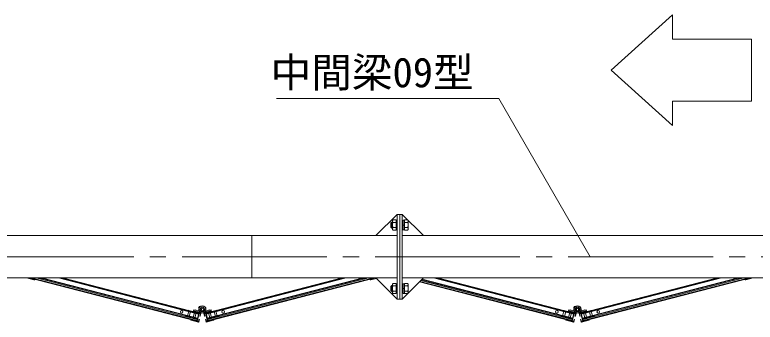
# Model space of a CAD drawing. Units: millimetres, scale not verified. Extents: x 14020 to 34145, y -14438 to 14438.
# Drawn here: x 19361 to 21109, y 11283 to 12010 of the extents above; entities that cross this region are included whole.
import ezdxf
from ezdxf.enums import TextEntityAlignment as Align

# ---------------------------------------------------------------- set-up
doc = ezdxf.new("R2010")
doc.units = ezdxf.units.MM
doc.header["$LTSCALE"] = 38
doc.linetypes.add('CHAIN2', pattern=[12, 9, -1, 1, -1])
doc.linetypes.add('DASHED1', pattern=[1.8, 1.2, -0.6])
for name, color, linetype, lineweight in [('0-6_ﾎﾞﾙﾄ類', 2, 'Continuous', 18), ('1-2_中間梁09', 7, 'Continuous', 18), ('1-3_通芯', 1, 'CHAIN2', 18), ('1-6_標準ﾊﾟﾈﾙ', 7, 'Continuous', 18), ('1-8_文字', 7, 'Continuous', 18), ('1-A_連結用梁36', 7, 'Continuous', 18)]:
    doc.layers.add(name, color=color, linetype=linetype, lineweight=lineweight)
doc.styles.add('ＭＳ ゴシック', font='')
doc.styles.get('ＭＳ ゴシック').set_extended_font_data('MS Gothic')

msp = doc.modelspace()

# ---------------------------------------------------------------- linework, layer by layer
at = {"layer": '0-6_ﾎﾞﾙﾄ類'}
for p, q in [((20252.5, 11523), (20254.12, 11524.62)), ((20290.1, 11523), (20288.47, 11524.62)), ((20251.1, 11519.5), (20249.1, 11517.5)), ((20249.1, 11507.5), (20249.1, 11517.5)), ((20251.1, 11505.5), (20249.1, 11507.5)), ((20252.5, 11518.3), (20249.9, 11518.3)), ((20252.5, 11506.7), (20249.9, 11506.7)), ((20251.1, 11505.5), (20251.1, 11519.5)), ((20252.5, 11519.5), (20251.1, 11519.5)), ((20252.5, 11502), (20252.5, 11523)), ((20254.12, 11518.55), (20261.5, 11518.55)), ((20254.12, 11506.45), (20261.5, 11506.45)), ((20281.1, 11513.3), (20278.1, 11512.5)), ((20281.1, 11512.5), (20278.1, 11511.7)), ((20288.47, 11518.55), (20281.1, 11518.55)), ((20288.47, 11506.45), (20281.1, 11506.45)), ((20290.1, 11502), (20290.1, 11523)), ((20252.5, 11505.5), (20251.1, 11505.5)), ((20252.5, 11502), (20254.12, 11500.38)), ((20290.1, 11502), (20288.47, 11500.38)), ((20251.1, 11369.5), (20249.1, 11367.5)), ((20249.1, 11357.5), (20249.1, 11367.5)), ((20252.5, 11368.3), (20249.9, 11368.3)), ((20251.1, 11355.5), (20251.1, 11369.5)), ((20252.5, 11369.5), (20251.1, 11369.5)), ((20252.5, 11373), (20254.12, 11374.62)), ((20252.5, 11352), (20252.5, 11373)), ((20254.12, 11368.55), (20261.5, 11368.55)), ((20288.47, 11368.55), (20281.1, 11368.55)), ((20290.1, 11373), (20288.47, 11374.62)), ((20290.1, 11352), (20290.1, 11373)), ((20251.1, 11355.5), (20249.1, 11357.5)), ((20252.5, 11356.7), (20249.9, 11356.7)), ((20252.5, 11355.5), (20251.1, 11355.5)), ((20252.5, 11352), (20254.12, 11350.38)), ((20254.12, 11356.45), (20261.5, 11356.45)), ((20281.1, 11363.3), (20278.1, 11362.5)), ((20281.1, 11362.5), (20278.1, 11361.7)), ((20288.47, 11356.45), (20281.1, 11356.45)), ((20290.1, 11352), (20288.47, 11350.38)), ((19806.67, 11318.25), (19809.57, 11313.25)), ((20692.68, 11318.25), (20695.58, 11313.25)), ((19800.92, 11308.25), (19798.02, 11313.25)), ((19806.67, 11308.25), (19800.92, 11308.25)), ((19809.57, 11313.25), (19806.67, 11308.25)), ((20686.92, 11308.25), (20684.02, 11313.25)), ((20692.68, 11308.25), (20686.92, 11308.25)), ((20695.58, 11313.25), (20692.68, 11308.25))]:
    msp.add_line(p, q, dxfattribs=at)
for points in [[(20254.12, 11524.62), (20261.5, 11524.62), (20261.5, 11500.38), (20254.12, 11500.38)], [(20288.47, 11524.62), (20281.1, 11524.62), (20281.1, 11500.38), (20288.47, 11500.38)], [(20254.12, 11374.62), (20261.5, 11374.62), (20261.5, 11350.38), (20254.12, 11350.38)], [(20288.47, 11374.62), (20281.1, 11374.62), (20281.1, 11350.38), (20288.47, 11350.38)], [(19798.02, 11313.25), (19800.92, 11318.25), (19806.67, 11318.25)], [(20684.02, 11313.25), (20686.92, 11318.25), (20692.68, 11318.25)]]:
    msp.add_lwpolyline(points, dxfattribs=at)
for points in [[(20261.5, 11501.5), (20261.5, 11523.5), (20263.8, 11523.5), (20263.8, 11501.5)], [(20278.1, 11523.5), (20278.1, 11501.5), (20275.8, 11501.5), (20275.8, 11523.5)], [(20278.1, 11523.85), (20278.1, 11501.15), (20281.1, 11501.15), (20281.1, 11523.85)], [(20261.5, 11351.5), (20261.5, 11373.5), (20263.8, 11373.5), (20263.8, 11351.5)], [(20278.1, 11373.5), (20278.1, 11351.5), (20275.8, 11351.5), (20275.8, 11373.5)], [(20278.1, 11373.85), (20278.1, 11351.15), (20281.1, 11351.15), (20281.1, 11373.85)]]:
    msp.add_lwpolyline(points, close=True, dxfattribs=at)
for centre, radius in [((19803.8, 11313.25), 4.9), ((19803.8, 11313.25), 3), ((19803.8, 11313.25), 2.45), ((20689.8, 11313.25), 4.9), ((20689.8, 11313.25), 3), ((20689.8, 11313.25), 2.45)]:
    msp.add_circle(centre, radius, dxfattribs=at)
for centre, radius, start, end in [((20257.15, 11521.6), 4.28, 135, 225), ((20285.45, 11521.6), 4.28, 315, 45), ((20264.62, 11512.5), 12.12, 150, 210), ((20257.15, 11503.4), 4.28, 135, 225), ((20285.45, 11503.4), 4.28, 315, 45), ((20277.98, 11512.5), 12.12, 330, 30), ((20264.62, 11362.5), 12.12, 150, 210), ((20257.15, 11371.6), 4.28, 135, 225), ((20285.45, 11371.6), 4.28, 315, 45), ((20277.98, 11362.5), 12.12, 330, 30), ((20257.15, 11353.4), 4.28, 135, 225), ((20285.45, 11353.4), 4.28, 315, 45)]:
    msp.add_arc(centre, radius, start, end, dxfattribs=at)
at = {"layer": '1-2_中間梁09'}
for points in [[(20275.8, 11337.5), (20275.8, 11537.5), (20269.8, 11537.5), (20269.8, 11337.5)], [(20275.8, 11487.5), (20325.8, 11487.5), (20275.8, 11537.5)], [(20275.8, 11387.5), (21163.8, 11387.5), (21163.8, 11487.5), (20275.8, 11487.5)], [(20275.8, 11387.5), (20325.8, 11387.5), (20275.8, 11337.5)]]:
    msp.add_lwpolyline(points, close=True, dxfattribs=at)
at = {"layer": '1-3_通芯'}
msp.add_line((16563.8, 11437.5), (25670.8, 11437.5), dxfattribs=at)
at = {"layer": '1-6_標準ﾊﾟﾈﾙ'}
for p, q in [((19388.75, 11387.45), (19405.92, 11383.02)), ((19394.55, 11387.5), (19407.75, 11384.1)), ((19399.35, 11387.5), (19790.8, 11286.62)), ((19419.38, 11387.5), (19424.07, 11386.3)), ((19420.8, 11385.6), (19423.7, 11384.85)), ((19424.07, 11386.3), (19423.7, 11384.85)), ((19424.2, 11387.5), (19792.35, 11292.62)), ((19463.88, 11387.5), (19794.83, 11302.23)), ((20143.72, 11387.5), (19812.77, 11302.23)), ((20183.4, 11387.5), (19815.25, 11292.62)), ((20208.25, 11387.5), (19816.8, 11286.62)), ((20188.22, 11387.5), (20183.52, 11386.3)), ((20183.52, 11386.3), (20183.9, 11384.85)), ((20186.8, 11385.6), (20183.9, 11384.85)), ((20213.05, 11387.5), (20199.85, 11384.1)), ((20214.88, 11386.42), (20201.68, 11383.02)), ((20322.6, 11384.3), (20678.35, 11292.62)), ((20349.88, 11387.5), (20680.82, 11302.23)), ((21029.72, 11387.5), (20698.78, 11302.23)), ((21069.4, 11387.5), (20701.25, 11292.62)), ((21094.25, 11387.5), (20702.8, 11286.62)), ((21074.22, 11387.5), (21069.52, 11386.3)), ((21069.52, 11386.3), (21069.9, 11384.85)), ((21072.8, 11385.6), (21069.9, 11384.85)), ((21099.05, 11387.5), (21085.85, 11384.1)), ((21104.88, 11387.45), (21087.67, 11383.02)), ((20317.5, 11379.2), (20676.8, 11286.62)), ((19796.85, 11320.05), (19795.12, 11317.6)), ((19795.25, 11316.9), (19795.92, 11316.43)), ((19798.25, 11319.7), (19797.55, 11320.18)), ((20682.85, 11320.05), (20681.12, 11317.6)), ((20681.25, 11316.9), (20681.92, 11316.43)), ((20684.25, 11319.7), (20683.55, 11320.18)), ((19763, 11298.95), (19762.62, 11297.5)), ((19765.53, 11296.75), (19762.62, 11297.5)), ((19792.05, 11291.48), (19763, 11298.95)), ((19770.9, 11309.62), (19771.15, 11310.6)), ((19795.12, 11303.38), (19770.9, 11309.62)), ((19771.78, 11310.95), (19799.85, 11303.7)), ((19795.12, 11303.38), (19792.05, 11291.48)), ((19795.3, 11313.25), (19795.3, 11309.02)), ((19797.68, 11297.3), (19798.65, 11297.05)), ((19800.2, 11303.1), (19798.65, 11297.05)), ((19807.4, 11303.1), (19808.95, 11297.05)), ((19835.83, 11310.95), (19807.75, 11303.7)), ((19809.92, 11297.3), (19808.95, 11297.05)), ((19812.3, 11313.25), (19812.3, 11309.02)), ((19812.47, 11303.38), (19836.7, 11309.62)), ((19812.47, 11303.38), (19815.55, 11291.48)), ((19813.67, 11309.38), (19814.17, 11307.43)), ((19815.55, 11291.48), (19844.6, 11298.95)), ((19836.7, 11309.62), (19836.45, 11310.6)), ((19842.08, 11296.75), (19844.98, 11297.5)), ((19844.6, 11298.95), (19844.98, 11297.5)), ((20649, 11298.95), (20648.62, 11297.5)), ((20651.52, 11296.75), (20648.62, 11297.5)), ((20678.05, 11291.48), (20649, 11298.95)), ((20656.9, 11309.62), (20657.15, 11310.6)), ((20681.12, 11303.38), (20656.9, 11309.62)), ((20657.78, 11310.95), (20685.85, 11303.7)), ((20681.12, 11303.38), (20678.05, 11291.48)), ((20681.3, 11313.25), (20681.3, 11309.02)), ((20683.67, 11297.3), (20684.65, 11297.05)), ((20686.2, 11303.1), (20684.65, 11297.05)), ((20693.4, 11303.1), (20694.95, 11297.05)), ((20721.83, 11310.95), (20693.75, 11303.7)), ((20695.92, 11297.3), (20694.95, 11297.05)), ((20698.3, 11313.25), (20698.3, 11309.02)), ((20698.47, 11303.38), (20722.7, 11309.62)), ((20698.47, 11303.38), (20701.55, 11291.48)), ((20699.67, 11309.38), (20700.18, 11307.43)), ((20701.55, 11291.48), (20730.6, 11298.95)), ((20722.7, 11309.62), (20722.45, 11310.6)), ((20728.08, 11296.75), (20730.98, 11297.5)), ((20730.6, 11298.95), (20730.98, 11297.5)), ((19775.2, 11294.25), (19774.85, 11294.88)), ((19791.68, 11290.02), (19775.2, 11294.25)), ((19790.5, 11285.48), (19776.22, 11289.15)), ((19794.47, 11282.9), (19777.3, 11287.32)), ((19791.68, 11290.02), (19790.5, 11285.48)), ((19796.65, 11289.3), (19795.1, 11283.25)), ((19795.67, 11289.55), (19796.65, 11289.3)), ((19811.92, 11289.55), (19810.95, 11289.3)), ((19810.95, 11289.3), (19812.5, 11283.25)), ((19813.12, 11282.9), (19830.3, 11287.32)), ((19815.92, 11290.02), (19832.4, 11294.25)), ((19815.92, 11290.02), (19817.1, 11285.48)), ((19817.1, 11285.48), (19831.38, 11289.15)), ((19832.4, 11294.25), (19832.75, 11294.88)), ((20661.2, 11294.25), (20660.85, 11294.88)), ((20677.67, 11290.02), (20661.2, 11294.25)), ((20676.5, 11285.48), (20662.22, 11289.15)), ((20680.48, 11282.9), (20663.3, 11287.32)), ((20677.67, 11290.02), (20676.5, 11285.48)), ((20682.65, 11289.3), (20681.1, 11283.25)), ((20681.67, 11289.55), (20682.65, 11289.3)), ((20697.93, 11289.55), (20696.95, 11289.3)), ((20696.95, 11289.3), (20698.5, 11283.25)), ((20699.12, 11282.9), (20716.3, 11287.32)), ((20701.92, 11290.02), (20718.4, 11294.25)), ((20701.92, 11290.02), (20703.1, 11285.48)), ((20703.1, 11285.48), (20717.38, 11289.15)), ((20718.4, 11294.25), (20718.75, 11294.88))]:
    msp.add_line(p, q, dxfattribs=at)
at = {"layer": '1-6_標準ﾊﾟﾈﾙ', "color": 4, "linetype": 'DASHED1', "lineweight": 9}
for p, q in [((19418.28, 11387.5), (19418.1, 11386.8)), ((20189.33, 11387.5), (20189.5, 11386.8)), ((21075.33, 11387.5), (21075.5, 11386.8)), ((19768.7, 11297.48), (19768.45, 11296.53)), ((19771.78, 11309.4), (19768.7, 11297.48)), ((19772.77, 11296.42), (19772.53, 11295.48)), ((19775.85, 11308.35), (19772.77, 11296.42)), ((19785.33, 11305.9), (19782.27, 11294)), ((19785.7, 11307.35), (19785.33, 11305.9)), ((19789.4, 11304.85), (19786.33, 11292.95)), ((19789.77, 11306.3), (19789.4, 11304.85)), ((19817.83, 11306.3), (19818.2, 11304.85)), ((19818.2, 11304.85), (19821.28, 11292.95)), ((19821.9, 11307.35), (19822.28, 11305.9)), ((19822.28, 11305.9), (19825.33, 11294)), ((19831.75, 11308.35), (19834.82, 11296.42)), ((19834.82, 11296.42), (19835.08, 11295.48)), ((19835.83, 11309.4), (19838.9, 11297.48)), ((19838.9, 11297.48), (19839.15, 11296.53)), ((20654.7, 11297.48), (20654.45, 11296.53)), ((20657.78, 11309.4), (20654.7, 11297.48)), ((20658.77, 11296.42), (20658.53, 11295.48)), ((20661.85, 11308.35), (20658.77, 11296.42)), ((20671.33, 11305.9), (20668.28, 11294)), ((20671.7, 11307.35), (20671.33, 11305.9)), ((20675.4, 11304.85), (20672.33, 11292.95)), ((20675.78, 11306.3), (20675.4, 11304.85)), ((20703.82, 11306.3), (20704.2, 11304.85)), ((20704.2, 11304.85), (20707.27, 11292.95)), ((20707.9, 11307.35), (20708.28, 11305.9)), ((20708.28, 11305.9), (20711.32, 11294)), ((20717.75, 11308.35), (20720.83, 11296.42)), ((20720.83, 11296.42), (20721.08, 11295.48)), ((20721.83, 11309.4), (20724.9, 11297.48)), ((20724.9, 11297.48), (20725.15, 11296.53))]:
    msp.add_line(p, q, dxfattribs=at)
at = {"layer": '1-6_標準ﾊﾟﾈﾙ'}
for points in [[(19394.55, 11387.5), (19790.5, 11285.48), (19795.43, 11304.55), (19473.48, 11387.5)], [(19399.35, 11387.5), (19790.8, 11286.62), (19791.55, 11289.52), (19411.38, 11387.5)], [(19420.8, 11385.6), (19420.43, 11386.2), (19415.38, 11387.5)], [(19419.38, 11387.5), (19792.05, 11291.48), (19795.12, 11303.38), (19468.67, 11387.5)], [(20213.05, 11387.5), (19817.1, 11285.48), (19812.17, 11304.55), (20134.12, 11387.5)], [(20188.22, 11387.5), (19815.55, 11291.48), (19812.47, 11303.38), (20138.92, 11387.5)], [(20208.25, 11387.5), (19816.8, 11286.62), (19816.05, 11289.52), (20196.22, 11387.5)], [(20186.8, 11385.6), (20187.17, 11386.2), (20192.23, 11387.5)], [(20316.52, 11378.23), (20676.5, 11285.48), (20681.42, 11304.55), (20359.47, 11387.5)], [(20321.62, 11383.32), (20678.05, 11291.48), (20681.12, 11303.38), (20354.67, 11387.5)], [(21099.05, 11387.5), (20703.1, 11285.48), (20698.17, 11304.55), (21020.12, 11387.5)], [(21074.22, 11387.5), (20701.55, 11291.48), (20698.47, 11303.38), (21024.92, 11387.5)], [(21094.25, 11387.5), (20702.8, 11286.62), (20702.05, 11289.52), (21082.23, 11387.5)], [(21072.8, 11385.6), (21073.17, 11386.2), (21078.22, 11387.5)], [(20317.5, 11379.2), (20676.8, 11286.62), (20677.55, 11289.52), (20319.97, 11381.67)], [(19765.53, 11296.75), (19766.12, 11297.12), (19774.85, 11294.88)], [(19796.65, 11308.67), (19783.28, 11312.12), (19782.78, 11310.17), (19799.7, 11305.83)], [(19795.67, 11289.55), (19794.38, 11284.48), (19791.47, 11285.23), (19796.07, 11303.12), (19799, 11302.38), (19797.68, 11297.3)], [(19810.95, 11308.67), (19824.33, 11312.12), (19824.83, 11310.17), (19807.9, 11305.83)], [(19811.92, 11289.55), (19813.22, 11284.48), (19816.12, 11285.23), (19811.52, 11303.12), (19808.6, 11302.38), (19809.92, 11297.3)], [(19842.08, 11296.75), (19841.47, 11297.12), (19832.75, 11294.88)], [(20651.52, 11296.75), (20652.12, 11297.12), (20660.85, 11294.88)], [(20682.65, 11308.67), (20669.27, 11312.12), (20668.78, 11310.17), (20685.7, 11305.83)], [(20681.67, 11289.55), (20680.38, 11284.48), (20677.48, 11285.23), (20682.08, 11303.12), (20685, 11302.38), (20683.67, 11297.3)], [(20696.95, 11308.67), (20710.33, 11312.12), (20710.83, 11310.17), (20693.9, 11305.83)], [(20697.93, 11289.55), (20699.22, 11284.48), (20702.12, 11285.23), (20697.52, 11303.12), (20694.6, 11302.38), (20695.92, 11297.3)], [(20728.08, 11296.75), (20727.47, 11297.12), (20718.75, 11294.88)]]:
    msp.add_lwpolyline(points, dxfattribs=at)
for points in [[(19798.28, 11306.17), (19782.78, 11310.17), (19782.27, 11308.25), (19797.78, 11304.25)], [(19824.83, 11310.17), (19809.33, 11306.17), (19809.83, 11304.25), (19825.33, 11308.25)], [(20684.27, 11306.17), (20668.78, 11310.17), (20668.28, 11308.25), (20683.78, 11304.25)], [(20710.83, 11310.17), (20695.33, 11306.17), (20695.83, 11304.25), (20711.32, 11308.25)]]:
    msp.add_lwpolyline(points, close=True, dxfattribs=at)
for centre, radius in [((19803.8, 11313.25), 8.5), ((19803.8, 11313.25), 8), ((20689.8, 11313.25), 8.5), ((20689.8, 11313.25), 8), ((19754.85, 11307.4), 3), ((19852.75, 11307.4), 3), ((20640.85, 11307.4), 3), ((20738.75, 11307.4), 3)]:
    msp.add_circle(centre, radius, dxfattribs=at)
for centre, radius, start, end in [((19388.88, 11387.92), 0.5, 239.282, 255.55), ((19406.3, 11384.48), 1.5, 255.55, 345.55), ((19417.95, 11394.57), 8.5, 236.449, 283.623), ((19435.28, 11389.75), 3, 228.686, 311.314), ((20172.33, 11389.75), 3, 228.69, 311.31), ((20189.65, 11394.57), 8.5, 256.377, 303.55), ((20201.3, 11384.48), 1.5, 194.45, 284.45), ((21058.33, 11389.75), 3, 228.69, 311.31), ((21075.65, 11394.57), 8.5, 256.377, 303.55), ((21087.3, 11384.48), 1.5, 194.45, 284.45), ((21104.75, 11387.92), 0.5, 284.45, 300.686), ((19795.53, 11317.33), 0.5, 145, 235), ((19797.25, 11319.77), 0.5, 55, 145), ((20681.53, 11317.33), 0.5, 145, 235), ((20683.25, 11319.77), 0.5, 55, 145), ((19772.38, 11303.25), 8.5, 227.478, 283.623), ((19771.65, 11310.48), 0.5, 75.55, 165.55), ((19786.88, 11303.45), 8.5, 47.478, 103.623), ((19799.72, 11303.22), 0.5, 345.55, 75.55), ((19807.88, 11303.22), 0.5, 104.45, 194.45), ((19820.72, 11303.45), 8.5, 76.377, 132.522), ((19835.23, 11303.25), 8.5, 256.377, 312.522), ((19835.95, 11310.48), 0.5, 14.45, 104.45), ((20658.38, 11303.25), 8.5, 227.478, 283.623), ((20657.65, 11310.48), 0.5, 75.55, 165.55), ((20672.88, 11303.45), 8.5, 47.478, 103.623), ((20685.73, 11303.22), 0.5, 345.55, 75.55), ((20693.88, 11303.22), 0.5, 104.45, 194.45), ((20706.72, 11303.45), 8.5, 76.377, 132.522), ((20721.23, 11303.25), 8.5, 256.377, 312.522), ((20721.95, 11310.48), 0.5, 14.45, 104.45), ((19777.67, 11288.77), 1.5, 165.55, 255.55), ((19794.6, 11283.38), 0.5, 255.55, 345.55), ((19813, 11283.38), 0.5, 194.45, 284.45), ((19829.92, 11288.77), 1.5, 284.45, 14.45), ((20663.68, 11288.77), 1.5, 165.55, 255.55), ((20680.6, 11283.38), 0.5, 255.55, 345.55), ((20699, 11283.38), 0.5, 194.45, 284.45), ((20715.92, 11288.77), 1.5, 284.45, 14.45)]:
    msp.add_arc(centre, radius, start, end, dxfattribs=at)
at = {"layer": '1-8_文字'}
for p, q in [((19978.5, 11811.83), (20503.23, 11811.83)), ((20503.6, 11811.83), (20503.23, 11811.83)), ((20719.7, 11437.5), (20503.6, 11811.83))]:
    msp.add_line(p, q, dxfattribs=at)
msp.add_lwpolyline([(20769.62, 11878.98), (20914.05, 12009.73), (20914.05, 11951.82), (21100.7, 11951.82), (21100.7, 11805.83), (20914.05, 11805.83), (20914.05, 11747.93)], close=True, dxfattribs=at)
at = {"layer": '1-A_連結用梁36'}
msp.add_line((19920.85, 11387.5), (19920.85, 11487.5), dxfattribs=at)
for points in [[(20263.8, 11487.5), (20213.8, 11487.5), (20263.8, 11537.5)], [(20263.8, 11337.5), (20263.8, 11537.5), (20269.8, 11537.5), (20269.8, 11337.5)], [(20263.8, 11387.5), (16569.8, 11387.5), (16569.8, 11487.5), (20263.8, 11487.5)], [(20263.8, 11387.5), (20213.8, 11387.5), (20263.8, 11337.5)]]:
    msp.add_lwpolyline(points, close=True, dxfattribs=at)

# ---------------------------------------------------------------- texts
at = {"layer": '1-8_文字', "style": 'ＭＳ ゴシック'}
msp.add_text('中間梁09型', height=70.38, dxfattribs=at).set_placement((19964.88, 11817.23), align=Align.BOTTOM_LEFT)

doc.saveas('drawing.dxf')
